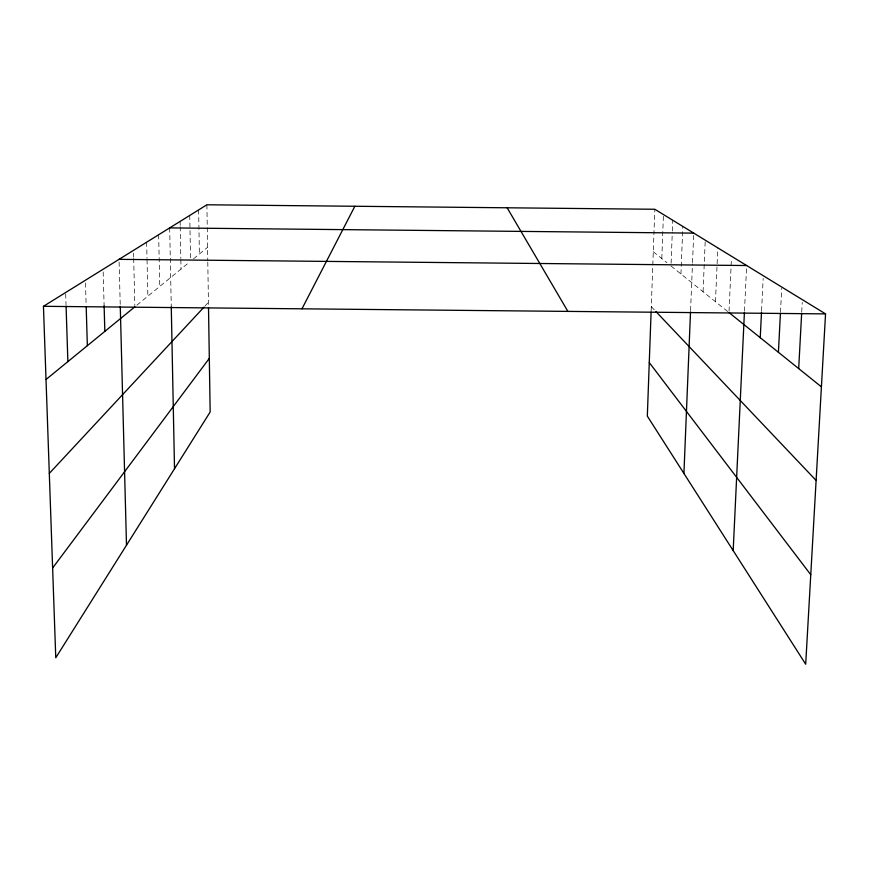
<?xml version="1.0" encoding="UTF-8"?>
<svg xmlns="http://www.w3.org/2000/svg" width="869" height="869" viewBox="0 0 869 869"><rect width="100%" height="100%" fill="white"/><g stroke="black" fill="none" stroke-linecap="round" stroke-linejoin="round"><path stroke-width="0.65" stroke-dasharray="4.34 3.26" d="M651.153 310.678L652.749 266.479M652.793 265.143L654.824 209.266M661.809 258.593L663.449 214.556M671.107 263.285L672.291 232.36M672.345 231.013L672.747 220.259M680.938 273.963L682.817 226.429M690.573 310.581L692.474 263.883M692.528 262.547L693.734 233.12M703.075 291.745L705.248 240.17M715.459 301.695L717.805 247.871M729.048 311.232L731.416 258.962M744.483 311.113L746.504 268.217M761.57 310.754L763.156 278.438M780.471 312.362L781.698 288.399M801.739 311.862L802.25 302.412M204.834 306.246L208.43 302.379M136.867 305.171L189.605 262.025M193.505 258.832L207.572 247.328M653.282 251.738L666.914 262.688M670.998 265.979L727.95 311.732M651.294 306.681L655.02 310.613M65.686 293.874L66.033 304.715M85.477 282.925L86.161 305.616M103.172 271.954L104.117 305.725M119.118 262.036L120.237 305.052M133.554 253.064L133.652 257.094M133.685 258.441L134.836 305.464M146.644 242.212L147.013 258.397M147.035 259.744L147.871 296.166M158.658 234.749L159.766 286.444M180.122 221.41L180.198 225.375M180.22 226.7L180.817 258.462M180.85 259.788L181.024 269.042M169.683 227.895L171.269 306.876M189.746 215.425L190.517 258.549M206.898 204.78L207.778 260.754M207.8 262.101L208.495 306.377M198.643 209.907L199.381 254.02"/><path stroke-width="1.3" d="M651.098 312.004L647.329 416.11L805.693 664.22L825.55 313.894L654.824 209.266L206.898 204.78L43.45 306.312L55.768 657.79L210.157 412.004L208.517 307.713M683.925 473.431L690.518 311.917M733.186 550.631L744.418 312.449M760.245 337.693L761.505 312.101M778.418 352.293L780.405 313.687M798.687 368.575L801.663 313.209M301.977 308.821L354.856 206.257M52.629 568L209.31 358.365M49.305 473.409L203.933 307.213M46.014 379.503L134.869 306.811M169.683 227.895L693.734 233.12M119.042 259.353L746.634 265.534M43.45 306.312L825.55 313.894M728.993 312.568L821.411 386.846M655.954 311.602L816.11 480.438M649.273 362.569L810.766 574.724M507.148 207.789L567.891 311.395M66.077 306.073L67.88 361.613M86.194 306.953L87.356 345.677M104.117 305.725L104.834 331.382M120.27 306.399L126.494 545.2M171.269 306.876L174.517 468.749"/></g></svg>
